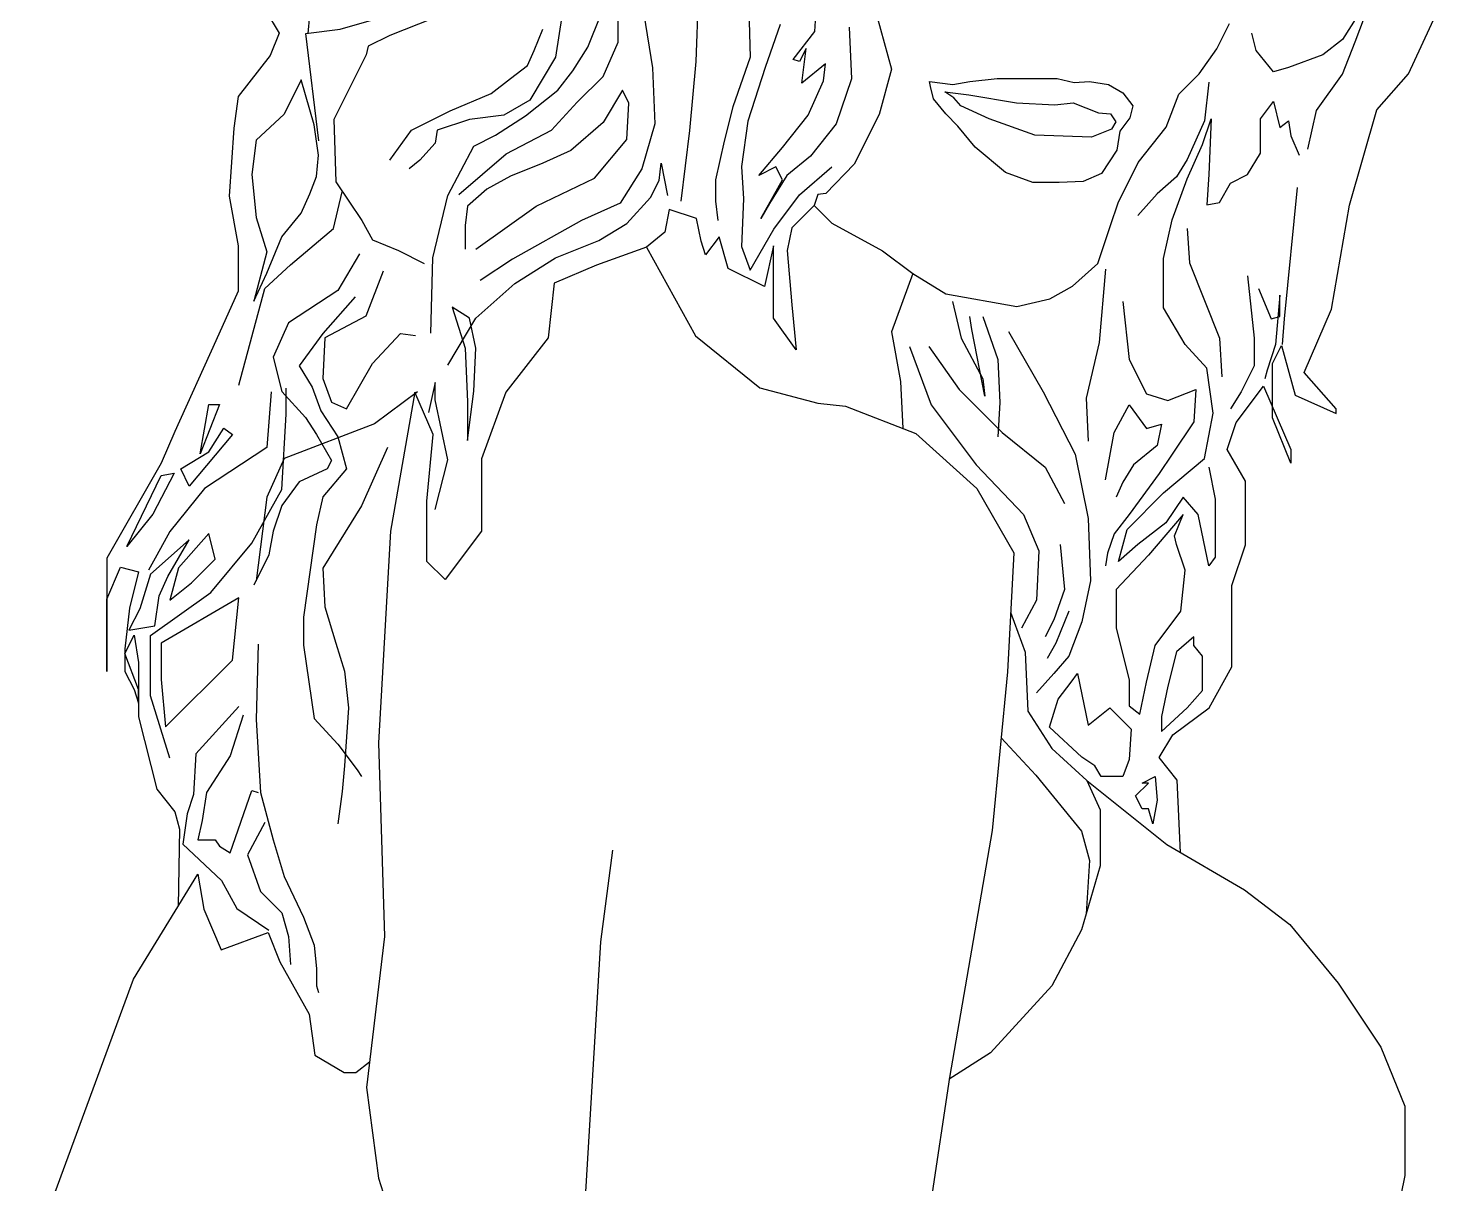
# Model space of a CAD drawing. Header units: millimetres. Extents: x 37 to 11188, y 2113 to 8073.
# Drawn here: x 6623.8 to 6941.6, y 7604.4 to 7865.4 of the extents above; entities that cross this region are included whole.
import ezdxf

# ---------------------------------------------------------------- set-up
doc = ezdxf.new("R2010")
doc.units = ezdxf.units.MM

msp = doc.modelspace()

# ---------------------------------------------------------------- linework, layer by layer
for p, q in [((6687.96, 7875.34), (6686.99, 7864.17)), ((6786.3, 7875.29), (6786.78, 7858.79)), ((6774.63, 7857.82), (6775.12, 7872.38)), ((6801.36, 7864.61), (6801.85, 7871.9)), ((6923.38, 7862.28), (6926.29, 7870.05)), ((6677.42, 7869.38), (6680.49, 7864.26)), ((6694.28, 7865.14), (6704.49, 7868.06)), ((6715.18, 7867.57), (6705.46, 7863.69)), ((6744.35, 7868.54), (6742.89, 7858.83)), ((6750.18, 7861.07), (6753.1, 7868.35)), ((6756.99, 7862.23), (6756.99, 7870)), ((6762.82, 7868.54), (6764.76, 7856.41)), ((6815.4, 7868.13), (6818.73, 7856.11)), ((6923.86, 7868.11), (6920.46, 7862.77)), ((6935.41, 7855.06), (6941.56, 7868.36)), ((6680.49, 7864.26), (6678.44, 7859.15)), ((6686.5, 7864.17), (6694.28, 7865.14)), ((6689.42, 7839.9), (6686.5, 7864.17)), ((6705.46, 7863.69), (6700.6, 7861.26)), ((6739, 7862.72), (6739.97, 7865.14)), ((6793.59, 7866.16), (6790.18, 7856.45)), ((6796.5, 7858.3), (6801.36, 7864.61)), ((6809.14, 7865.58), (6809.63, 7853.93)), ((6892.1, 7860.72), (6894.96, 7866.43)), ((6901.01, 7860.34), (6900.04, 7864.22)), ((6700.6, 7861.26), (6700.11, 7859.32)), ((6738.03, 7860.29), (6739, 7862.72)), ((6746.78, 7855.73), (6750.18, 7861.07)), ((6753.58, 7854.46), (6756.99, 7862.23)), ((6799.42, 7860.73), (6797.96, 7857.82)), ((6798.45, 7852.96), (6799.42, 7860.73)), ((6888.1, 7855.02), (6892.1, 7860.72)), ((6920.46, 7862.77), (6916.08, 7859.37)), ((6920.46, 7855), (6923.38, 7862.28)), ((6678.44, 7859.15), (6671.27, 7849.95)), ((6700.11, 7859.32), (6692.82, 7844.75)), ((6736.57, 7856.89), (6738.03, 7860.29)), ((6742.89, 7858.83), (6737.05, 7849.12)), ((6773.17, 7842.28), (6774.63, 7857.82)), ((6786.78, 7858.79), (6782.89, 7847.62)), ((6797.96, 7857.82), (6796.5, 7858.3)), ((6803.79, 7857.33), (6798.45, 7852.96)), ((6803.31, 7853.45), (6803.79, 7857.33)), ((6904.9, 7855.48), (6901.01, 7860.34)), ((6916.08, 7859.37), (6908.31, 7856.45)), ((6732.68, 7853.98), (6736.57, 7856.89)), ((6743.37, 7851.36), (6746.78, 7855.73)), ((6747.75, 7848.64), (6753.58, 7854.46)), ((6764.76, 7856.41), (6765.25, 7843.78)), ((6790.18, 7856.45), (6786.3, 7844.32)), ((6818.73, 7856.11), (6815.91, 7845.87)), ((6883.53, 7850.45), (6888.1, 7855.02)), ((6908.31, 7856.45), (6904.9, 7855.48)), ((6914.63, 7846.74), (6920.46, 7855)), ((6928.25, 7846.88), (6935.41, 7855.06)), ((6685.48, 7853.69), (6681.59, 7845.93)), ((6688.4, 7843.5), (6685.48, 7853.69)), ((6728.3, 7850.58), (6732.68, 7853.98)), ((6736.08, 7845.53), (6743.37, 7851.36)), ((6757.96, 7851.36), (6753.58, 7844.08)), ((6759.41, 7848.45), (6757.96, 7851.36)), ((6799.91, 7845.68), (6803.31, 7853.45)), ((6809.63, 7853.93), (6806.23, 7843.74)), ((6827.28, 7853.29), (6832.53, 7852.61)), ((6827.5, 7852.15), (6827.28, 7853.29)), ((6828.19, 7849.42), (6827.5, 7852.15)), ((6830.7, 7851.01), (6836.18, 7850.33)), ((6832.76, 7849.65), (6830.7, 7851.01)), ((6832.53, 7852.61), (6836.41, 7853.29)), ((6836.41, 7853.29), (6842.58, 7853.98)), ((6842.58, 7853.98), (6856.05, 7853.98)), ((6856.05, 7853.98), (6859.93, 7853.07)), ((6859.93, 7853.07), (6863.36, 7853.29)), ((6863.36, 7853.29), (6867.69, 7852.61)), ((6867.69, 7852.61), (6870.89, 7850.79)), ((6890.32, 7853.15), (6889.35, 7844.41)), ((6671.27, 7849.95), (6670.25, 7842.79)), ((6719.07, 7846.7), (6728.3, 7850.58)), ((6737.05, 7849.12), (6731.22, 7845.72)), ((6741.92, 7842.33), (6747.75, 7848.64)), ((6758.93, 7840.19), (6759.41, 7848.45)), ((6830.93, 7846), (6828.19, 7849.42)), ((6834.35, 7847.82), (6832.76, 7849.65)), ((6840.75, 7844.86), (6834.35, 7847.82)), ((6836.18, 7850.33), (6846.91, 7848.5)), ((6846.91, 7848.5), (6855.59, 7848.05)), ((6855.59, 7848.05), (6859.7, 7848.5)), ((6859.7, 7848.5), (6865.41, 7846.22)), ((6870.89, 7850.79), (6873.18, 7847.82)), ((6873.18, 7847.82), (6872.49, 7845.08)), ((6880.68, 7843.03), (6883.53, 7850.45)), ((6901.99, 7844.9), (6904.9, 7848.78)), ((6904.9, 7848.78), (6906.36, 7842.96)), ((6681.59, 7845.93), (6675.27, 7840.1)), ((6692.82, 7844.75), (6693.31, 7830.67)), ((6710.32, 7842.33), (6719.07, 7846.7)), ((6723.44, 7844.75), (6716.15, 7842.33)), ((6731.22, 7845.72), (6723.44, 7844.75)), ((6729.28, 7841.16), (6736.08, 7845.53)), ((6782.89, 7847.62), (6780.95, 7839.85)), ((6794.07, 7838.4), (6799.91, 7845.68)), ((6815.91, 7845.87), (6810.27, 7834.62)), ((6833.67, 7843.26), (6830.93, 7846)), ((6851.02, 7841.21), (6840.75, 7844.86)), ((6865.41, 7846.22), (6868.15, 7846)), ((6868.15, 7846), (6869.29, 7844.17)), ((6872.49, 7845.08), (6870.21, 7842.12)), ((6888.86, 7839.07), (6890.81, 7844.9)), ((6890.81, 7844.9), (6890.32, 7832.28)), ((6901.99, 7837.13), (6901.99, 7844.9)), ((6912.68, 7838), (6914.63, 7846.74)), ((6922.1, 7825.41), (6928.25, 7846.88)), ((6670.25, 7842.79), (6669.23, 7827.45)), ((6689.37, 7836.7), (6688.4, 7843.5)), ((6705.46, 7835.53), (6710.32, 7842.33)), ((6716.15, 7842.33), (6715.67, 7839.41)), ((6731.71, 7836.99), (6741.92, 7842.33)), ((6753.58, 7844.08), (6746.29, 7837.77)), ((6765.25, 7843.78), (6762.33, 7833.59)), ((6771.23, 7826.26), (6773.17, 7842.28)), ((6786.3, 7844.32), (6784.84, 7834.12)), ((6806.23, 7843.74), (6800.39, 7836.45)), ((6837.55, 7838.47), (6833.67, 7843.26)), ((6868.38, 7842.57), (6863.81, 7840.75)), ((6869.29, 7844.17), (6868.38, 7842.57)), ((6870.21, 7842.12), (6869.52, 7837.79)), ((6874.39, 7835.04), (6880.68, 7843.03)), ((6889.35, 7844.41), (6885.46, 7835.68)), ((6906.36, 7842.96), (6908.31, 7844.41)), ((6908.31, 7844.41), (6908.79, 7841.02)), ((6675.27, 7840.1), (6674.3, 7832.33)), ((6715.67, 7839.41), (6712.26, 7835.53)), ((6718.58, 7827.57), (6724.42, 7838.74)), ((6724.42, 7838.74), (6729.28, 7841.16)), ((6751.64, 7831.45), (6758.93, 7840.19)), ((6780.95, 7839.85), (6779, 7831.11)), ((6788.73, 7832.08), (6794.07, 7838.4)), ((6844.4, 7832.77), (6837.55, 7838.47)), ((6863.81, 7840.75), (6851.02, 7841.21)), ((6885.46, 7831.31), (6888.86, 7839.07)), ((6908.79, 7841.02), (6910.74, 7836.65)), ((6688.88, 7831.85), (6689.37, 7836.7)), ((6712.26, 7835.53), (6709.83, 7833.59)), ((6721.01, 7827.76), (6731.71, 7836.99)), ((6746.29, 7837.77), (6739.97, 7834.85)), ((6800.39, 7836.45), (6795.05, 7832.08)), ((6869.52, 7837.79), (6866.1, 7832.54)), ((6885.46, 7835.68), (6883.03, 7831.79)), ((6899.07, 7832.28), (6901.99, 7837.13)), ((6674.3, 7832.33), (6675.27, 7822.62)), ((6732.68, 7831.94), (6727.33, 7829.03)), ((6739.97, 7834.85), (6732.68, 7831.94)), ((6762.33, 7833.59), (6757.47, 7825.82)), ((6766.22, 7830.97), (6766.71, 7834.85)), ((6766.71, 7834.85), (6768.16, 7827.57)), ((6784.84, 7834.12), (6785.32, 7826.84)), ((6792.62, 7834.03), (6788.73, 7832.08)), ((6795.05, 7832.08), (6791.16, 7825.77)), ((6794.07, 7831.11), (6792.62, 7834.03)), ((6797.96, 7827.71), (6805.25, 7834.03)), ((6810.27, 7834.62), (6803.87, 7828.02)), ((6850.57, 7830.49), (6844.4, 7832.77)), ((6866.1, 7832.54), (6861.99, 7830.71)), ((6869.82, 7825.91), (6874.39, 7835.04)), ((6890.32, 7832.28), (6889.84, 7825.48)), ((6895.18, 7830.34), (6899.07, 7832.28)), ((6687.42, 7827.96), (6688.88, 7831.85)), ((6693.31, 7830.67), (6699.14, 7821.94)), ((6727.33, 7829.03), (6722.96, 7825.14)), ((6738.51, 7825.14), (6751.64, 7831.45)), ((6764.28, 7827.09), (6766.22, 7830.97)), ((6779, 7831.11), (6779, 7826.26)), ((6789.21, 7822.37), (6794.07, 7831.11)), ((6856.51, 7830.49), (6850.57, 7830.49)), ((6861.99, 7830.71), (6856.51, 7830.49)), ((6883.03, 7831.79), (6878.65, 7827.91)), ((6882.06, 7822.08), (6885.46, 7831.31)), ((6892.75, 7825.97), (6895.18, 7830.34)), ((6910.25, 7829.36), (6907.33, 7799.75)), ((6669.23, 7827.45), (6671.27, 7816.21)), ((6685.48, 7823.59), (6687.42, 7827.96)), ((6692.77, 7820.15), (6694.72, 7828.4)), ((6715.18, 7813.49), (6718.58, 7827.57)), ((6757.47, 7825.82), (6748.72, 7821.94)), ((6758.93, 7821.26), (6764.28, 7827.09)), ((6779, 7826.26), (6779.49, 7821.89)), ((6785.32, 7826.84), (6784.84, 7816.06)), ((6791.16, 7825.77), (6789.21, 7822.37)), ((6792.13, 7819.95), (6797.96, 7827.71)), ((6802.08, 7827.76), (6801.26, 7825.34)), ((6803.87, 7828.02), (6802.08, 7827.76)), ((6868.11, 7820.78), (6869.82, 7825.91)), ((6878.65, 7827.91), (6874.28, 7823.05)), ((6889.84, 7825.48), (6892.75, 7825.97)), ((6675.27, 7822.62), (6677.7, 7814.85)), ((6681.11, 7818.25), (6685.48, 7823.59)), ((6722.96, 7825.14), (6722.47, 7820.77)), ((6724.9, 7815.43), (6738.51, 7825.14)), ((6768.54, 7824.39), (6767.51, 7819.27)), ((6774.68, 7822.34), (6768.54, 7824.39)), ((6801.26, 7825.34), (6796.18, 7820.3)), ((6801.26, 7825.34), (6805.26, 7821.35)), ((6918.01, 7801.89), (6922.1, 7825.41)), ((6683.05, 7811.89), (6692.77, 7820.15)), ((6699.14, 7821.94), (6701.57, 7817.57)), ((6722.47, 7820.77), (6722.47, 7815.43)), ((6748.72, 7821.94), (6733.17, 7813.2)), ((6752.61, 7817.38), (6758.93, 7821.26)), ((6767.51, 7819.27), (6763.42, 7815.88)), ((6775.7, 7817.23), (6774.68, 7822.34)), ((6786.78, 7810.72), (6792.13, 7819.95)), ((6796.18, 7820.3), (6795.15, 7815.18)), ((6805.26, 7821.35), (6816.69, 7815.07)), ((6865.25, 7812.22), (6868.11, 7820.78)), ((6880.11, 7813.34), (6882.06, 7822.08)), ((6885.46, 7820.14), (6885.95, 7812.37)), ((6671.27, 7816.21), (6671.27, 7805.98)), ((6677.7, 7810), (6681.11, 7818.25)), ((6701.57, 7817.57), (6707.4, 7815.14)), ((6742.89, 7813.49), (6752.61, 7817.38)), ((6776.73, 7814.16), (6775.7, 7817.23)), ((6779.8, 7818.25), (6776.73, 7814.16)), ((6781.84, 7811.09), (6779.8, 7818.25)), ((6784.84, 7816.06), (6786.78, 7810.72)), ((6792.08, 7816.21), (6790.04, 7807)), ((6792.08, 7813.14), (6792.08, 7816.21)), ((6677.7, 7814.85), (6674.79, 7803.69)), ((6698.6, 7814.37), (6693.74, 7806.11)), ((6707.4, 7815.14), (6713.24, 7812.23)), ((6714.69, 7796.5), (6715.18, 7813.49)), ((6733.17, 7813.2), (6725.87, 7808.34)), ((6733.65, 7807.67), (6742.89, 7813.49)), ((6763.42, 7815.88), (6752.13, 7811.83)), ((6763.42, 7815.88), (6774.47, 7795.88)), ((6792.08, 7799.85), (6792.08, 7813.14)), ((6795.15, 7815.18), (6796.18, 7802.91)), ((6816.69, 7815.07), (6823.54, 7809.94)), ((6880.11, 7802.18), (6880.11, 7813.34)), ((6674.79, 7803.69), (6677.7, 7810)), ((6677.22, 7806.55), (6683.05, 7811.89)), ((6703.95, 7810.48), (6700.06, 7800.29)), ((6752.13, 7811.83), (6742.56, 7807.74)), ((6790.04, 7807), (6781.84, 7811.09)), ((6823.54, 7809.94), (6818.7, 7796.78)), ((6823.54, 7809.94), (6830.97, 7805.37)), ((6859.54, 7807.08), (6865.25, 7812.22)), ((6866.99, 7810.92), (6865.53, 7794.41)), ((6885.95, 7812.37), (6892.75, 7795.38)), ((6671.38, 7784.71), (6677.22, 7806.55)), ((6724.9, 7799.9), (6733.65, 7807.67)), ((6742.56, 7807.74), (6741.2, 7795.45)), ((6854.4, 7804.23), (6859.54, 7807.08)), ((6899.07, 7809.46), (6900.53, 7795.38)), ((6901.5, 7806.55), (6904.42, 7799.75)), ((6671.27, 7805.98), (6666.16, 7794.73)), ((6693.74, 7806.11), (6682.56, 7798.83)), ((6697.63, 7804.66), (6690.34, 7796.4)), ((6830.97, 7805.37), (6846.97, 7802.52)), ((6832.48, 7803.63), (6834.42, 7795.38)), ((6846.97, 7802.52), (6854.4, 7804.23)), ((6870.88, 7803.63), (6872.34, 7790.52)), ((6906.36, 7805.09), (6905.39, 7793.92)), ((6906.36, 7800.23), (6906.36, 7805.09)), ((6700.06, 7800.29), (6690.83, 7795.43)), ((6719.55, 7802.32), (6722.47, 7793.1)), ((6723.44, 7799.9), (6719.55, 7802.32)), ((6796.18, 7802.91), (6797.2, 7792.69)), ((6836.85, 7797.32), (6836.36, 7800.23)), ((6839.28, 7800.23), (6842.68, 7790.52)), ((6884.97, 7793.92), (6880.11, 7802.18)), ((6904.42, 7799.75), (6906.36, 7800.23)), ((6914.94, 7794.73), (6918.01, 7801.89)), ((6682.56, 7798.83), (6679.16, 7791.06)), ((6718.58, 7789.22), (6724.9, 7799.9)), ((6724.9, 7793.1), (6723.44, 7799.9)), ((6797.2, 7792.69), (6792.08, 7799.85)), ((6839.77, 7782.27), (6836.85, 7797.32)), ((6907.33, 7799.75), (6906.85, 7793.92)), ((6666.16, 7794.73), (6656.94, 7774.28)), ((6690.34, 7796.4), (6684.99, 7789.12)), ((6690.83, 7795.43), (6690.34, 7786.21)), ((6701.52, 7789.61), (6707.84, 7796.4)), ((6707.84, 7796.4), (6711.24, 7795.92)), ((6741.2, 7795.45), (6731.62, 7783.16)), ((6774.47, 7795.88), (6788.97, 7784.16)), ((6818.7, 7796.78), (6820.75, 7785.53)), ((6834.42, 7795.38), (6839.28, 7786.15)), ((6845.11, 7796.84), (6852.89, 7783.24)), ((6865.53, 7794.41), (6862.61, 7781.79)), ((6889.84, 7788.58), (6884.97, 7793.92)), ((6892.75, 7795.38), (6893.24, 7786.64)), ((6900.53, 7795.38), (6900.53, 7789.07)), ((6905.39, 7793.92), (6903.45, 7788.1)), ((6911.87, 7787.58), (6914.94, 7794.73)), ((6679.16, 7791.06), (6681.11, 7783.3)), ((6722.47, 7793.1), (6722.96, 7780.96)), ((6724.42, 7783.39), (6724.9, 7793.1)), ((6822.75, 7793.44), (6827.61, 7780.33)), ((6827.13, 7793.44), (6833.93, 7783.73)), ((6904.7, 7789.62), (6906.75, 7793.71)), ((6906.75, 7793.71), (6909.82, 7782.46)), ((6684.99, 7789.12), (6687.91, 7784.27)), ((6695.69, 7779.41), (6701.52, 7789.61)), ((6842.68, 7790.52), (6843.17, 7780.81)), ((6872.34, 7790.52), (6876.22, 7782.76)), ((6891.29, 7778.39), (6889.84, 7788.58)), ((6900.53, 7789.07), (6897.61, 7783.24)), ((6903.45, 7788.1), (6902.96, 7786.15)), ((6904.7, 7777.35), (6904.7, 7789.62)), ((6919.03, 7779.39), (6911.87, 7787.58)), ((6687.91, 7784.27), (6689.86, 7778.93)), ((6690.34, 7786.21), (6692.29, 7780.87)), ((6715.67, 7785.33), (6714.21, 7778.54)), ((6715.67, 7781.45), (6715.67, 7785.33)), ((6820.75, 7785.53), (6821.24, 7774.96)), ((6839.28, 7786.15), (6839.77, 7782.27)), ((6896.51, 7776.33), (6902.65, 7784.51)), ((6902.65, 7784.51), (6908.79, 7770.19)), ((6678.68, 7783.25), (6677.7, 7770.63)), ((6681.11, 7783.3), (6686.45, 7777.47)), ((6682.08, 7778.2), (6682.08, 7784.03)), ((6711.73, 7783.25), (6702.01, 7775.97)), ((6711.12, 7783.16), (6705.65, 7751.75)), ((6715.22, 7773.6), (6711.12, 7783.16)), ((6718.58, 7767.85), (6715.67, 7781.45)), ((6722.96, 7772.22), (6724.42, 7783.39)), ((6731.62, 7783.16), (6726.16, 7768.14)), ((6788.97, 7784.16), (6802.09, 7780.71)), ((6833.93, 7783.73), (6843.66, 7774.02)), ((6852.89, 7783.24), (6860.18, 7769.16)), ((6862.61, 7781.79), (6863.1, 7772.08)), ((6876.22, 7782.76), (6881.09, 7781.3)), ((6881.09, 7781.3), (6887.4, 7783.73)), ((6887.4, 7783.73), (6886.92, 7776.44)), ((6897.61, 7783.24), (6895.18, 7779.36)), ((6909.82, 7782.46), (6919.03, 7778.37)), ((6667.01, 7780.38), (6662.63, 7769.22)), ((6662.63, 7769.22), (6664.58, 7780.38)), ((6664.58, 7780.38), (6667.01, 7780.38)), ((6681.11, 7761.21), (6682.08, 7778.2)), ((6689.86, 7778.93), (6693.74, 7773.1)), ((6692.29, 7780.87), (6695.69, 7779.41)), ((6722.96, 7780.96), (6722.96, 7772.22)), ((6802.09, 7780.71), (6808.3, 7780.02)), ((6808.3, 7780.02), (6824.18, 7773.81)), ((6827.61, 7780.33), (6837.82, 7766.74)), ((6843.17, 7780.81), (6842.68, 7773.05)), ((6868.93, 7774.02), (6872.34, 7780.33)), ((6872.34, 7780.33), (6876.22, 7774.99)), ((6889.35, 7768.19), (6891.29, 7778.39)), ((6919.03, 7778.37), (6919.03, 7779.39)), ((6664.58, 7769.7), (6667.98, 7775.04)), ((6667.98, 7775.04), (6669.93, 7773.59)), ((6702.01, 7775.97), (6681.59, 7768.2)), ((6686.45, 7777.47), (6688.88, 7773.59)), ((6876.22, 7774.99), (6879.63, 7775.96)), ((6879.63, 7775.96), (6878.65, 7771.1)), ((6886.92, 7776.44), (6882.06, 7769.16)), ((6894.46, 7770.19), (6896.51, 7776.33)), ((6908.79, 7767.12), (6904.7, 7777.35)), ((6656.94, 7774.28), (6653.87, 7767.12)), ((6669.93, 7773.59), (6660.2, 7761.93)), ((6688.88, 7773.59), (6692.29, 7767.76)), ((6693.74, 7773.1), (6695.69, 7765.82)), ((6713.85, 7758.58), (6715.22, 7773.6)), ((6824.18, 7773.81), (6837.99, 7761.4)), ((6843.66, 7774.02), (6853.38, 7766.25)), ((6866.99, 7763.34), (6868.93, 7774.02)), ((6658.26, 7765.82), (6664.58, 7769.7)), ((6677.7, 7770.63), (6663.61, 7761.4)), ((6704.92, 7770.63), (6699.09, 7757.52)), ((6860.18, 7769.16), (6863.1, 7754.6)), ((6878.65, 7771.1), (6873.31, 7766.74)), ((6882.06, 7769.16), (6879.14, 7764.79)), ((6898.56, 7763.03), (6894.46, 7770.19)), ((6908.79, 7770.19), (6908.79, 7767.12)), ((6653.87, 7767.12), (6641.59, 7745.65)), ((6660.2, 7761.93), (6658.26, 7765.82)), ((6681.59, 7768.2), (6677.7, 7759.46)), ((6691.31, 7765.82), (6684.99, 7762.9)), ((6695.69, 7765.82), (6690.34, 7759.51)), ((6692.29, 7767.76), (6691.31, 7765.82)), ((6715.67, 7756.69), (6718.58, 7767.85)), ((6726.16, 7768.14), (6726.16, 7751.75)), ((6837.82, 7766.74), (6848.52, 7755.57)), ((6853.38, 7766.25), (6857.75, 7758)), ((6873.31, 7766.74), (6870.88, 7762.85)), ((6880.11, 7760.42), (6889.35, 7768.19)), ((6890.32, 7766.25), (6891.78, 7758.97)), ((6646.11, 7748.34), (6653.88, 7764.36)), ((6656.8, 7764.85), (6651.94, 7755.62)), ((6653.88, 7764.36), (6656.8, 7764.85)), ((6684.99, 7762.9), (6681.11, 7757.56)), ((6870.88, 7762.85), (6869.42, 7759.45)), ((6879.14, 7764.79), (6872.34, 7755.57)), ((6898.56, 7748.72), (6898.56, 7763.03)), ((6663.61, 7761.4), (6655.83, 7751.69)), ((6674.3, 7749.07), (6681.11, 7761.21)), ((6677.7, 7759.46), (6675.27, 7740.53)), ((6690.34, 7759.51), (6688.88, 7753.19)), ((6837.99, 7761.4), (6846.28, 7746.91)), ((6871.85, 7752.17), (6880.11, 7760.42)), ((6884.49, 7759.45), (6880.6, 7753.63)), ((6887.89, 7755.57), (6884.49, 7759.45)), ((6891.78, 7758.97), (6891.78, 7751.68)), ((6681.11, 7757.56), (6679.16, 7751.74)), ((6699.09, 7757.52), (6690.34, 7743.44)), ((6713.85, 7744.92), (6713.85, 7758.58)), ((6651.94, 7755.62), (6646.11, 7748.34)), ((6688.88, 7753.19), (6685.97, 7732.32)), ((6848.52, 7755.57), (6851.92, 7747.31)), ((6863.1, 7754.6), (6863.59, 7740.52)), ((6872.34, 7755.57), (6868.93, 7751.2)), ((6880.6, 7753.63), (6874.28, 7748.77)), ((6884.49, 7755.57), (6876.71, 7746.34)), ((6882.54, 7750.71), (6884.49, 7755.57)), ((6890.32, 7743.92), (6887.89, 7755.57)), ((6660.2, 7749.8), (6651.45, 7742.03)), ((6655.83, 7751.69), (6652.91, 7746.35)), ((6655.34, 7741.54), (6660.2, 7749.8)), ((6664.58, 7751.25), (6657.77, 7743.49)), ((6666.04, 7745.43), (6664.58, 7751.25)), ((6679.16, 7751.74), (6678.19, 7746.4)), ((6705.65, 7751.75), (6702.91, 7703.96)), ((6726.16, 7751.75), (6717.95, 7740.83)), ((6868.93, 7751.2), (6867.47, 7746.83)), ((6869.9, 7744.89), (6871.85, 7752.17)), ((6883.03, 7748.77), (6882.54, 7750.71)), ((6891.78, 7751.68), (6891.78, 7745.86)), ((6652.91, 7746.35), (6650.97, 7742.95)), ((6665.06, 7737.91), (6674.3, 7749.07)), ((6678.19, 7746.4), (6674.79, 7739.6)), ((6846.28, 7746.91), (6844.9, 7720.02)), ((6851.92, 7747.31), (6851.43, 7736.15)), ((6856.78, 7748.77), (6857.75, 7738.58)), ((6867.47, 7746.83), (6866.99, 7743.92)), ((6876.71, 7746.34), (6869.42, 7738.58)), ((6874.28, 7748.77), (6869.9, 7744.89)), ((6884.97, 7742.95), (6883.03, 7748.77)), ((6895.49, 7739.52), (6898.56, 7748.72)), ((6641.59, 7745.65), (6641.59, 7725.2)), ((6641.59, 7736.45), (6644.66, 7743.61)), ((6644.66, 7743.61), (6648.75, 7742.58)), ((6657.77, 7743.49), (6655.83, 7736.2)), ((6660.69, 7740.09), (6666.04, 7745.43)), ((6690.34, 7743.44), (6690.83, 7734.7)), ((6717.95, 7740.83), (6713.85, 7744.92)), ((6891.78, 7745.86), (6890.32, 7743.92)), ((6648.75, 7742.58), (6646.7, 7734.4)), ((6651.45, 7742.03), (6649.02, 7734.26)), ((6653.4, 7737.17), (6655.34, 7741.54)), ((6655.83, 7736.2), (6660.69, 7740.09)), ((6863.59, 7740.52), (6861.64, 7731.29)), ((6884, 7733.72), (6884.97, 7742.95)), ((6651.45, 7728.2), (6665.06, 7737.91)), ((6652.43, 7730.38), (6653.4, 7737.17)), ((6671.38, 7736.69), (6653.88, 7726.49)), ((6669.93, 7722.61), (6671.38, 7736.69)), ((6857.75, 7738.58), (6855.32, 7731.78)), ((6869.42, 7738.58), (6869.42, 7729.84)), ((6895.49, 7732.36), (6895.49, 7739.52)), ((6641.59, 7720.09), (6641.59, 7736.45)), ((6646.7, 7734.4), (6645.68, 7725.2)), ((6649.02, 7734.26), (6646.59, 7729.41)), ((6690.83, 7734.7), (6693.26, 7726.45)), ((6845.59, 7733.5), (6848.87, 7724.42)), ((6851.43, 7736.15), (6848.03, 7729.84)), ((6858.72, 7733.72), (6855.81, 7726.44)), ((6878.17, 7725.95), (6884, 7733.72)), ((6646.59, 7729.41), (6652.43, 7730.38)), ((6685.97, 7732.32), (6685.97, 7726.01)), ((6855.32, 7731.78), (6853.38, 7727.89)), ((6861.64, 7731.29), (6858.72, 7723.53)), ((6895.49, 7721.11), (6895.49, 7732.36)), ((6645.68, 7724.18), (6647.73, 7728.27)), ((6647.73, 7728.27), (6648.75, 7722.13)), ((6651.45, 7714.6), (6651.45, 7728.2)), ((6869.42, 7729.84), (6872.34, 7718.18)), ((6886.92, 7727.89), (6883.03, 7724.5)), ((6886.92, 7725.95), (6886.92, 7727.89)), ((6641.59, 7725.2), (6641.59, 7720.09)), ((6645.68, 7725.2), (6645.68, 7720.09)), ((6648.75, 7716), (6645.68, 7724.18)), ((6653.88, 7726.49), (6653.88, 7718.24)), ((6675.76, 7726.26), (6675.27, 7709.26)), ((6685.97, 7726.01), (6688.4, 7709.5)), ((6693.26, 7726.45), (6695.2, 7720.13)), ((6848.87, 7724.42), (6849.48, 7711.15)), ((6855.81, 7726.44), (6853.86, 7723.04)), ((6876.22, 7717.7), (6878.17, 7725.95)), ((6883.03, 7724.5), (6881.09, 7716.73)), ((6888.86, 7723.53), (6886.92, 7725.95)), ((6648.75, 7722.13), (6648.75, 7709.86)), ((6654.86, 7707.56), (6669.93, 7722.61)), ((6858.72, 7723.53), (6855.32, 7719.64)), ((6888.86, 7715.76), (6888.86, 7723.53)), ((6890.37, 7711.91), (6895.49, 7721.11)), ((6645.68, 7720.09), (6647.73, 7716)), ((6653.88, 7718.24), (6654.86, 7707.56)), ((6695.2, 7720.13), (6696.17, 7711.88)), ((6844.9, 7720.02), (6841.45, 7684.15)), ((6855.32, 7719.64), (6851.43, 7715.27)), ((6856.29, 7713.82), (6859.21, 7717.7)), ((6859.21, 7717.7), (6860.67, 7719.64)), ((6860.67, 7719.64), (6863.1, 7707.99)), ((6872.34, 7718.18), (6872.34, 7712.36)), ((6874.77, 7710.42), (6876.22, 7717.7)), ((6647.73, 7716), (6648.75, 7712.93)), ((6648.75, 7712.93), (6648.75, 7716)), ((6655.83, 7700.52), (6651.45, 7714.6)), ((6881.09, 7716.73), (6879.63, 7709.93)), ((6885.46, 7711.87), (6888.86, 7715.76)), ((6671.38, 7712.18), (6661.66, 7701.49)), ((6696.17, 7711.88), (6695.2, 7698.77)), ((6854.35, 7707.5), (6856.29, 7713.82)), ((6863.1, 7707.99), (6867.96, 7711.87)), ((6867.96, 7711.87), (6872.82, 7707.02)), ((6872.34, 7712.36), (6874.77, 7710.42)), ((6879.63, 7706.53), (6885.46, 7711.87)), ((6882.18, 7705.77), (6890.37, 7711.91)), ((6648.75, 7709.86), (6652.85, 7693.5)), ((6672.36, 7710.23), (6669.44, 7701.01)), ((6675.27, 7709.26), (6676.24, 7692.76)), ((6688.4, 7709.5), (6693.74, 7703.67)), ((6849.48, 7711.15), (6854.91, 7702.72)), ((6879.63, 7709.93), (6879.63, 7706.53)), ((6843.46, 7705.07), (6851.29, 7696.69)), ((6861.64, 7700.71), (6854.35, 7707.5)), ((6872.82, 7707.02), (6872.34, 7700.22)), ((6879.1, 7700.66), (6882.18, 7705.77)), ((6693.74, 7703.67), (6698.12, 7697.85)), ((6702.91, 7703.96), (6704.28, 7660.26)), ((6854.91, 7702.72), (6862.75, 7695.48)), ((6661.66, 7701.49), (6661.18, 7692.27)), ((6669.44, 7701.01), (6664.09, 7692.76)), ((6695.2, 7698.77), (6694.72, 7692.95)), ((6864.56, 7698.77), (6861.64, 7700.71)), ((6866.02, 7696.34), (6864.56, 7698.77)), ((6872.34, 7700.22), (6870.88, 7696.34)), ((6883.2, 7695.55), (6879.1, 7700.66)), ((6698.12, 7697.85), (6699.09, 7696.39)), ((6851.29, 7696.69), (6861.55, 7684.03)), ((6862.75, 7695.48), (6880.86, 7681.02)), ((6862.75, 7695.48), (6865.77, 7688.85)), ((6870.88, 7696.34), (6866.02, 7696.34)), ((6875.25, 7694.88), (6878.17, 7696.34)), ((6878.17, 7696.34), (6878.65, 7691)), ((6883.9, 7679.23), (6883.2, 7695.55)), ((6652.85, 7693.5), (6656.94, 7688.39)), ((6661.18, 7692.27), (6659.72, 7687.9)), ((6664.09, 7692.76), (6663.12, 7686.44)), ((6669.44, 7679.16), (6674.3, 7693.24)), ((6674.3, 7693.24), (6675.76, 7692.76)), ((6676.24, 7692.76), (6679.16, 7682.08)), ((6694.72, 7692.95), (6693.74, 7685.66)), ((6873.79, 7691.97), (6876.71, 7694.88)), ((6876.71, 7694.88), (6875.25, 7694.88)), ((6875.25, 7689.05), (6873.79, 7691.97)), ((6876.71, 7689.05), (6875.25, 7689.05)), ((6877.68, 7685.66), (6876.71, 7689.05)), ((6878.65, 7691), (6877.68, 7685.66)), ((6656.94, 7688.39), (6657.97, 7684.51)), ((6659.72, 7687.9), (6658.74, 7681.1)), ((6663.12, 7686.44), (6662.15, 7682.08)), ((6677.22, 7685.96), (6673.33, 7678.68)), ((6865.77, 7688.85), (6865.77, 7676.19)), ((6657.97, 7684.51), (6657.68, 7667.07)), ((6841.45, 7684.15), (6831.78, 7628.43)), ((6861.55, 7684.03), (6863.36, 7677.4)), ((6658.74, 7681.1), (6667.49, 7672.85)), ((6662.15, 7682.08), (6666.04, 7682.08)), ((6666.04, 7682.08), (6667.01, 7680.62)), ((6667.01, 7680.62), (6669.44, 7679.16)), ((6679.16, 7682.08), (6681.59, 7673.82)), ((6753.06, 7659.06), (6755.82, 7679.75)), ((6880.86, 7681.02), (6898.36, 7670.77)), ((6673.33, 7678.68), (6676.24, 7670.42)), ((6863.36, 7677.4), (6862.61, 7665.39)), ((6647.61, 7650.6), (6662.13, 7674.34)), ((6662.13, 7674.34), (6663.46, 7666.43)), ((6681.59, 7673.82), (6685.97, 7664.6)), ((6865.77, 7676.19), (6861.55, 7661.73)), ((6667.49, 7672.85), (6670.9, 7666.54)), ((6676.24, 7670.42), (6681.11, 7665.57)), ((6898.36, 7670.77), (6908.62, 7662.93)), ((6663.46, 7666.43), (6667.42, 7657.19)), ((6670.9, 7666.54), (6678.19, 7661.68)), ((6681.11, 7665.57), (6682.56, 7660.23)), ((6685.97, 7664.6), (6688.4, 7658.29)), ((6667.42, 7657.19), (6677.98, 7661.15)), ((6677.98, 7661.15), (6680.63, 7654.55)), ((6861.55, 7661.73), (6854.91, 7649.07)), ((6908.62, 7662.93), (6919.48, 7649.67)), ((6682.56, 7660.23), (6683.05, 7653.92)), ((6688.4, 7658.29), (6688.88, 7652.94)), ((6704.28, 7660.26), (6700.18, 7626.13)), ((6749.61, 7601.26), (6753.06, 7659.06)), ((6680.63, 7654.55), (6687.23, 7642.68)), ((6688.88, 7652.94), (6688.88, 7649.06)), ((6623.83, 7585.95), (6647.61, 7650.6)), ((6688.88, 7649.06), (6689.37, 7647.6)), ((6854.91, 7649.07), (6841.03, 7634)), ((6919.48, 7649.67), (6929.14, 7635.21)), ((6687.23, 7642.68), (6688.55, 7633.45)), ((6929.14, 7635.21), (6934.57, 7621.95)), ((6688.55, 7633.45), (6695.16, 7629.49)), ((6697.8, 7629.49), (6700.88, 7631.92)), ((6841.03, 7634), (6831.72, 7628.01)), ((6695.16, 7629.49), (6697.8, 7629.49)), ((6700.18, 7626.13), (6702.91, 7605.65)), ((6831.78, 7628.43), (6827.63, 7600.84)), ((6934.57, 7621.95), (6934.57, 7606.27)), ((6702.91, 7605.65), (6715.22, 7567.41)), ((6934.57, 7606.27), (6930.35, 7585.78))]:
    msp.add_line(p, q)

doc.saveas('drawing.dxf')
